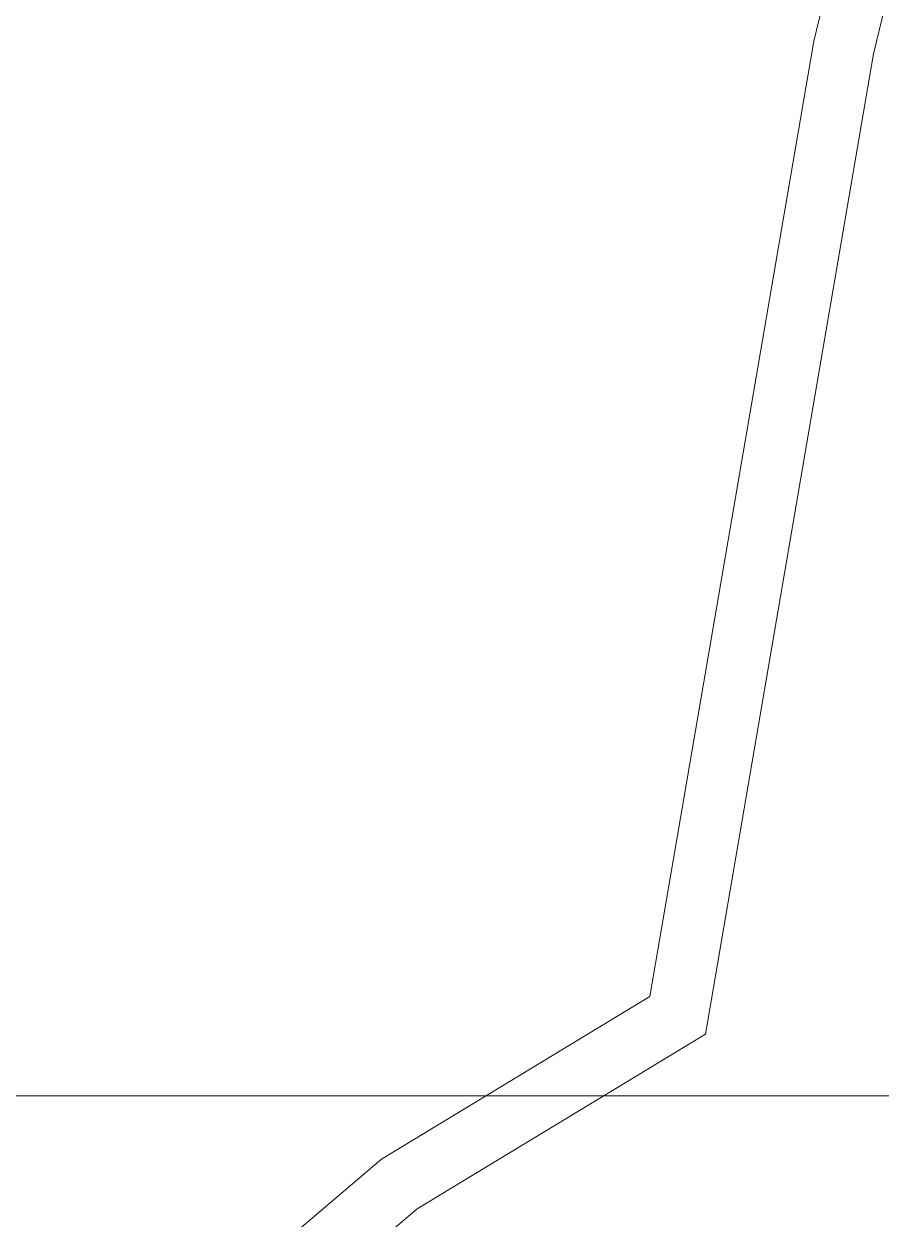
# Model space of a CAD drawing. Header units: inches. Extents: x 46944 to 1771531, y 9954 to 15548976.
# Drawn here: x 223705.3 to 223789.6, y 1547687.9 to 1547805.3 of the extents above; entities that cross this region are included whole.
import ezdxf

# ---------------------------------------------------------------- set-up
doc = ezdxf.new("R2010")
doc.units = ezdxf.units.IN
doc.header["$MEASUREMENT"] = 0
doc.layers.add('CART TRACK', color=30, linetype='Continuous')
doc.layers.add('GRID', color=8, linetype='Continuous')
doc.layers.add('Revised Grid', color=7, linetype='Continuous', lineweight=0)

msp = doc.modelspace()

# ---------------------------------------------------------------- linework, layer by layer
at = {"layer": 'CART TRACK', "linetype": 'Continuous', "lineweight": 5, "ltscale": 50}
for points in [[(223487.45, 1547529.33), (223549.81071, 1547542.73988), (223568.5, 1547541), (223614.28992, 1547540.16313), (223662.43438, 1547551.3292), (223687.36635, 1547560.77741), (223697.64274, 1547593.09051), (223725.75509, 1547681.23862), (223740.45997, 1547693.76944), (223766.8423, 1547709.75713), (223782.945, 1547803.6198), (223793.84674, 1547848.47597)], [(223487.45, 1547529.33), (223549.81071, 1547542.73988), (223568.5, 1547541), (223614.28992, 1547540.16313), (223662.43438, 1547551.3292), (223687.36635, 1547560.77741), (223697.64274, 1547593.09051), (223725.75509, 1547681.23862), (223740.45997, 1547693.76944), (223766.8423, 1547709.75713), (223782.945, 1547803.6198), (223793.84674, 1547848.47597)], [(223486.18593, 1547523.46467), (223550.17164, 1547536.68033), (223568.16663, 1547535.00509), (223614.92243, 1547534.15057), (223664.18316, 1547545.57553), (223692.20505, 1547556.1947), (223703.36056, 1547591.2721), (223730.95081, 1547677.78316), (223743.98332, 1547688.88886), (223772.29304, 1547706.04455), (223788.82384, 1547802.40263), (223799.46974, 1547846.20609)], [(223486.18593, 1547523.46467), (223550.17164, 1547536.68033), (223568.16663, 1547535.00509), (223614.92243, 1547534.15057), (223664.18316, 1547545.57553), (223692.20505, 1547556.1947), (223703.36056, 1547591.2721), (223730.95081, 1547677.78316), (223743.98332, 1547688.88886), (223772.29304, 1547706.04455), (223788.82384, 1547802.40263), (223799.46974, 1547846.20609)]]:
    msp.add_lwpolyline(points, dxfattribs=at)
at = {"layer": 'GRID', "linetype": 'Continuous', "lineweight": 5}
msp.add_line((219000, 1547700), (227000, 1547700), dxfattribs=at)
at = {"layer": 'Revised Grid', "linetype": 'Continuous', "lineweight": 5}
msp.add_line((219000, 1547700), (224706.00572, 1547700), dxfattribs=at)

doc.saveas('drawing.dxf')
